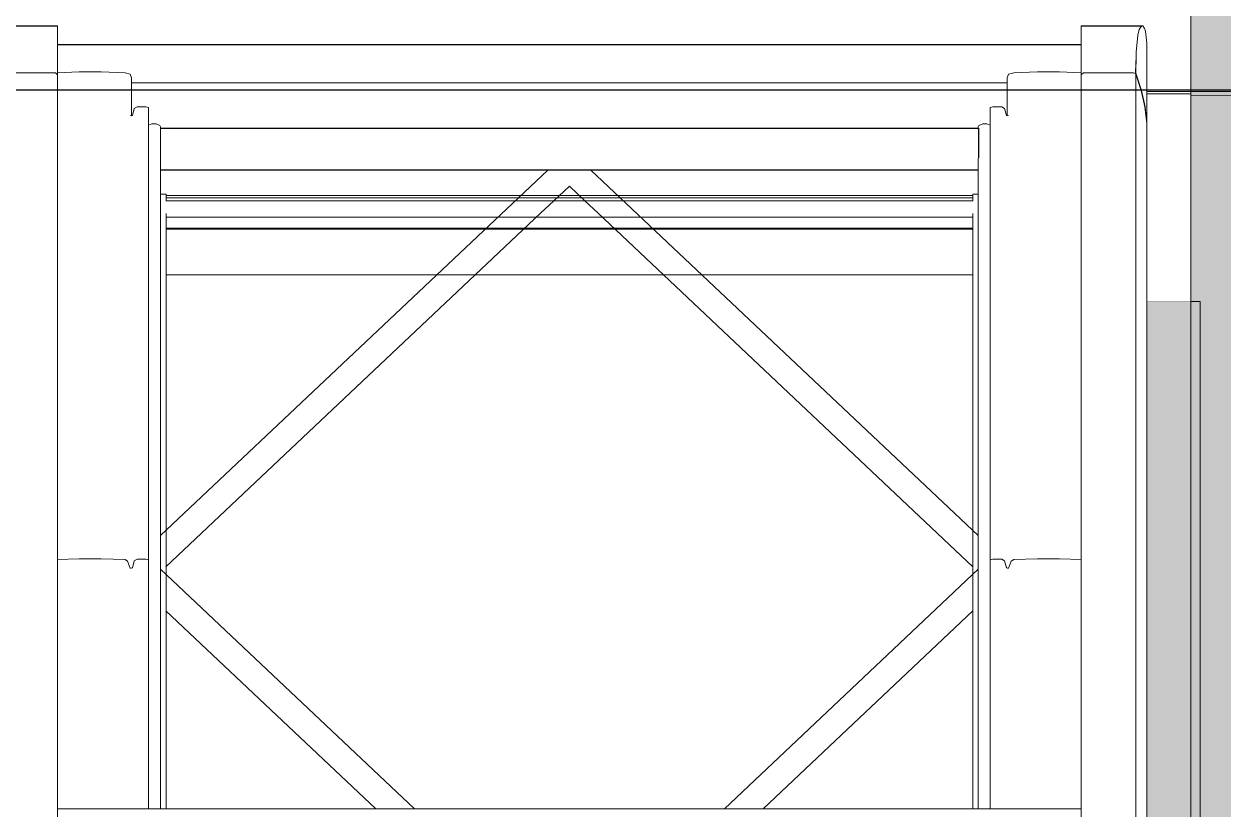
# Model space of a CAD drawing. Header units: metres. Extents: x -208 to 1512, y -277 to 123.
# Drawn here: x 17.095 to 17.979, y -0.53 to 0.049 of the extents above; entities that cross this region are included whole.
import ezdxf

# ---------------------------------------------------------------- set-up
doc = ezdxf.new("R2010")
doc.units = ezdxf.units.M
doc.header["$MEASUREMENT"] = 0
doc.linetypes.add('Wipeout_Contour', pattern=[1, 0, -1])
for name, color, linetype in [('165 Fassadengestaltung Bänder', 7, 'Continuous'), ('325 Dachfenster', 7, 'Continuous'), ('330 Dachaufbau', 7, 'Continuous'), ('740_WienGV_T_Gebäude', 7, 'Continuous'), ('840 Baulinien', 7, 'Continuous'), ('Neubau_840 Baulinien', 7, 'Continuous')]:
    doc.layers.add(name, color=color, linetype=linetype)
doc.linetypes.add('Grenze Grundstück', pattern='A,0,[1,415_260415_PP_VA_1_10 Lageplan1.Shx,S=0.063492,R=0,X=0,Y=0],-8,0', length=8)

# ---------------------------------------------------------------- blocks, each defined once
blk = doc.blocks.new('Dachfläche_1_4', base_point=(15.21524, 0.85))
at = {"layer": '165 Fassadengestaltung Bänder', "color": 7, "linetype": 'Continuous', "lineweight": 18, "flags": 128}
blk.add_lwpolyline([(18.985, 0), (15.98, 0)], dxfattribs=at)
blk = doc.blocks.new('VELUX SlopeRoofBundle[4]_4')
at = {"color": 254, "linetype": 'Wipeout_Contour', "lineweight": 0, "ltscale": 68.400956}
blk.add_wipeout([(17.11965, 0.04449), (17.07686, 0.04449), (17.07782, 0.04027), (17.11965, 0.04027)], dxfattribs=at).dxf.layer = '325 Dachfenster'
at = {"color": 254, "linetype": 'Wipeout_Contour', "lineweight": 0, "ltscale": 108.623854}
blk.add_wipeout([(17.92255, -0.02486), (17.92235, -0.025), (17.92235, -0.15614), (17.955, -0.15614), (17.955, -0.00295), (17.92255, -0.00295)], dxfattribs=at).dxf.layer = '325 Dachfenster'
at = {"color": 254, "linetype": 'Wipeout_Contour', "lineweight": 0, "ltscale": 70.016219}
blk.add_wipeout([(17.19535, -0.02848), (17.19535, -0.03909), (17.79835, -0.03909), (17.79835, -0.02848)], dxfattribs=at).dxf.layer = '325 Dachfenster'
at = {"color": 254, "linetype": 'Wipeout_Contour', "lineweight": 0, "ltscale": 70.016437}
blk.add_wipeout([(17.19545, -0.05224), (17.19545, -0.05288), (17.79825, -0.05288), (17.79825, -0.05224)], dxfattribs=at).dxf.layer = '325 Dachfenster'
at = {"color": 254, "linetype": 'Wipeout_Contour', "lineweight": 0, "ltscale": 70.016532}
blk.add_wipeout([(17.19545, -0.0591), (17.79825, -0.0591), (17.79825, -0.05903), (17.19545, -0.05903)], dxfattribs=at).dxf.layer = '325 Dachfenster'
at = {"color": 254, "linetype": 'Wipeout_Contour', "lineweight": 0, "ltscale": 68.563307}
blk.add_wipeout([(17.11965, -0.34634), (17.11965, -0.53024), (17.13555, -0.53024), (17.13555, -0.34583)], dxfattribs=at).dxf.layer = '325 Dachfenster'
at = {"color": 254, "linetype": 'Wipeout_Contour', "lineweight": 0, "ltscale": 68.741445}
blk.add_wipeout([(17.17115, -0.34746), (17.17115, -0.53024), (17.17315, -0.53024), (17.17315, -0.35262)], dxfattribs=at).dxf.layer = '325 Dachfenster'
at = {"color": 254, "linetype": 'Wipeout_Contour', "lineweight": 0, "ltscale": 68.795518}
blk.add_wipeout([(17.18475, -0.34611), (17.18475, -0.53024), (17.18665, -0.53024), (17.18665, -0.34661)], dxfattribs=at).dxf.layer = '325 Dachfenster'
at = {"color": 254, "linetype": 'Wipeout_Contour', "lineweight": 0, "ltscale": 71.282865}
blk.add_wipeout([(17.80705, -0.34661), (17.80705, -0.53024), (17.80895, -0.53024), (17.80895, -0.34611)], dxfattribs=at).dxf.layer = '325 Dachfenster'
at = {"color": 254, "linetype": 'Wipeout_Contour', "lineweight": 0, "ltscale": 71.328478}
blk.add_wipeout([(17.81895, -0.35255), (17.81895, -0.53024), (17.81975, -0.53024), (17.81975, -0.35283)], dxfattribs=at).dxf.layer = '325 Dachfenster'
at = {"color": 254, "linetype": 'Wipeout_Contour', "lineweight": 0, "ltscale": 71.51511}
blk.add_wipeout([(17.87405, -0.34634), (17.85815, -0.34583), (17.85815, -0.53024), (17.87405, -0.53024)], dxfattribs=at).dxf.layer = '325 Dachfenster'
at = {"layer": '325 Dachfenster', "linetype": 'Continuous', "lineweight": 0, "flags": 128}
blk.add_lwpolyline([(17.955, -0.00295), (17.955, -0.15614)], dxfattribs=at)
at = {"color": 254, "linetype": 'Wipeout_Contour', "lineweight": 0, "ltscale": 85.945571}
blk.add_wipeout([(17.11965, 0.04719), (17.07416, 0.04719), (17.07515, 0.04689), (17.07545, 0.04683), (17.11965, 0.04683)], dxfattribs=at).dxf.layer = '325 Dachfenster'
at = {"color": 254, "linetype": 'Wipeout_Contour', "lineweight": 0, "ltscale": 70.016425}
blk.add_wipeout([(17.19545, -0.05224), (17.79825, -0.05224), (17.79825, -0.05118), (17.19545, -0.05118)], dxfattribs=at).dxf.layer = '325 Dachfenster'
at = {"color": 254, "linetype": 'Wipeout_Contour', "lineweight": 0, "ltscale": 68.747214}
blk.add_wipeout([(17.17395, -0.35283), (17.17315, -0.35262), (17.17315, -0.53024), (17.17395, -0.53024)], dxfattribs=at).dxf.layer = '325 Dachfenster'
at = {"color": 254, "linetype": 'Wipeout_Contour', "lineweight": 0, "ltscale": 71.331678}
blk.add_wipeout([(17.81975, -0.35283), (17.81975, -0.53024), (17.82055, -0.53024), (17.82055, -0.35262)], dxfattribs=at).dxf.layer = '325 Dachfenster'
at = {"color": 254, "linetype": 'Wipeout_Contour', "lineweight": 0, "ltscale": 70.01635}
blk.add_wipeout([(17.19535, -0.04842), (17.79835, -0.04842), (17.79835, -0.0434), (17.19535, -0.0434)], dxfattribs=at).dxf.layer = '325 Dachfenster'
at = {"color": 254, "linetype": 'Wipeout_Contour', "lineweight": 0, "ltscale": 70.016493}
blk.add_wipeout([(17.19545, -0.05358), (17.19545, -0.05903), (17.79825, -0.05903), (17.79825, -0.05358)], dxfattribs=at).dxf.layer = '325 Dachfenster'
at = {"color": 254, "linetype": 'Wipeout_Contour', "lineweight": 0, "ltscale": 68.750405}
blk.add_wipeout([(17.17395, -0.35283), (17.17395, -0.53024), (17.17475, -0.53024), (17.17475, -0.35255)], dxfattribs=at).dxf.layer = '325 Dachfenster'
at = {"color": 254, "linetype": 'Wipeout_Contour', "lineweight": 0, "ltscale": 71.337104}
blk.add_wipeout([(17.82055, -0.35262), (17.82055, -0.53024), (17.82255, -0.53024), (17.82255, -0.34746)], dxfattribs=at).dxf.layer = '325 Dachfenster'
at = {"color": 254, "linetype": 'Wipeout_Contour', "lineweight": 0, "ltscale": 70.016294}
blk.add_wipeout([(17.19535, -0.03909), (17.19535, -0.0434), (17.79835, -0.0434), (17.79835, -0.03909)], dxfattribs=at).dxf.layer = '325 Dachfenster'
at = {"color": 254, "linetype": 'Wipeout_Contour', "lineweight": 0, "ltscale": 70.016446}
blk.add_wipeout([(17.19545, -0.05288), (17.19545, -0.05358), (17.79825, -0.05358), (17.79825, -0.05288)], dxfattribs=at).dxf.layer = '325 Dachfenster'
at = {"color": 254, "linetype": 'Wipeout_Contour', "lineweight": 0, "ltscale": 68.733778}
blk.add_wipeout([(17.16935, -0.3464), (17.16935, -0.53024), (17.17115, -0.53024), (17.17115, -0.34746)], dxfattribs=at).dxf.layer = '325 Dachfenster'
at = {"color": 254, "linetype": 'Wipeout_Contour', "lineweight": 0, "ltscale": 71.317245}
blk.add_wipeout([(17.81555, -0.34611), (17.81555, -0.53024), (17.81765, -0.53024), (17.81765, -0.34739)], dxfattribs=at).dxf.layer = '325 Dachfenster'
at = {"color": 254, "linetype": 'Wipeout_Contour', "lineweight": 0, "ltscale": 140.004985}
blk.add_wipeout([(17.79835, -0.04927), (17.19535, -0.04927), (17.19535, -0.05012), (17.19545, -0.05039), (17.19545, -0.05118), (17.79825, -0.05118), (17.79825, -0.05039), (17.79835, -0.05012)], dxfattribs=at).dxf.layer = '325 Dachfenster'
at = {"color": 254, "linetype": 'Wipeout_Contour', "lineweight": 0, "ltscale": 68.695009}
blk.add_wipeout([(17.15175, -0.34583), (17.15175, -0.53024), (17.16935, -0.53024), (17.16935, -0.3464)], dxfattribs=at).dxf.layer = '325 Dachfenster'
at = {"color": 254, "linetype": 'Wipeout_Contour', "lineweight": 0, "ltscale": 68.754425}
blk.add_wipeout([(17.17475, -0.35255), (17.17475, -0.53024), (17.17605, -0.53024), (17.17605, -0.34739)], dxfattribs=at).dxf.layer = '325 Dachfenster'
at = {"color": 254, "linetype": 'Wipeout_Contour', "lineweight": 0, "ltscale": 71.324114}
blk.add_wipeout([(17.81765, -0.34739), (17.81765, -0.53024), (17.81895, -0.53024), (17.81895, -0.35255)], dxfattribs=at).dxf.layer = '325 Dachfenster'
at = {"color": 254, "linetype": 'Wipeout_Contour', "lineweight": 0, "ltscale": 70.016386}
blk.add_wipeout([(17.19535, -0.04842), (17.19535, -0.04927), (17.79835, -0.04927), (17.79835, -0.04842)], dxfattribs=at).dxf.layer = '325 Dachfenster'
at = {"color": 254, "linetype": 'Wipeout_Contour', "lineweight": 0, "ltscale": 68.627458}
blk.add_wipeout([(17.13555, -0.34583), (17.13555, -0.53024), (17.15175, -0.53024), (17.15175, -0.34583)], dxfattribs=at).dxf.layer = '325 Dachfenster'
at = {"color": 254, "linetype": 'Wipeout_Contour', "lineweight": 0, "ltscale": 68.761146}
blk.add_wipeout([(17.17605, -0.34739), (17.17605, -0.53024), (17.17815, -0.53024), (17.17815, -0.34611)], dxfattribs=at).dxf.layer = '325 Dachfenster'
at = {"color": 254, "linetype": 'Wipeout_Contour', "lineweight": 0, "ltscale": 71.299862}
blk.add_wipeout([(17.80895, -0.34611), (17.80895, -0.53024), (17.81555, -0.53024), (17.81555, -0.34611)], dxfattribs=at).dxf.layer = '325 Dachfenster'
at = {"color": 254, "linetype": 'Wipeout_Contour', "lineweight": 0, "ltscale": 71.344634}
blk.add_wipeout([(17.82255, -0.34746), (17.82255, -0.53024), (17.82435, -0.53024), (17.82435, -0.3464)], dxfattribs=at).dxf.layer = '325 Dachfenster'
at = {"color": 254, "linetype": 'Wipeout_Contour', "lineweight": 0, "ltscale": 68.546747}
blk.add_wipeout([(17.11965, -0.01262), (17.11965, -0.34634), (17.13555, -0.34583), (17.13555, -0.01211)], dxfattribs=at).dxf.layer = '325 Dachfenster'
at = {"color": 254, "linetype": 'Wipeout_Contour', "lineweight": 0, "ltscale": 71.266959}
blk.add_wipeout([(17.80705, -0.01292), (17.80705, -0.34661), (17.80895, -0.34611), (17.80895, -0.01243)], dxfattribs=at).dxf.layer = '325 Dachfenster'
at = {"color": 254, "linetype": 'Wipeout_Contour', "lineweight": 0, "ltscale": 68.778538}
blk.add_wipeout([(17.17815, -0.34611), (17.17815, -0.53024), (17.18475, -0.53024), (17.18475, -0.34611)], dxfattribs=at).dxf.layer = '325 Dachfenster'
at = {"color": 254, "linetype": 'Wipeout_Contour', "lineweight": 0, "ltscale": 71.383406}
blk.add_wipeout([(17.82435, -0.3464), (17.82435, -0.53024), (17.84195, -0.53024), (17.84195, -0.34583)], dxfattribs=at).dxf.layer = '325 Dachfenster'
at = {"color": 254, "linetype": 'Wipeout_Contour', "lineweight": 0, "ltscale": 68.778769}
blk.add_wipeout([(17.18475, -0.01243), (17.18475, -0.34611), (17.18665, -0.34661), (17.18665, -0.01292)], dxfattribs=at).dxf.layer = '325 Dachfenster'
at = {"color": 254, "linetype": 'Wipeout_Contour', "lineweight": 0, "ltscale": 103.840559}
blk.add_wipeout([(17.17315, -0.35262), (17.17395, -0.35283), (17.17395, -0.01915), (17.17325, -0.01896), (17.17325, -0.01893), (17.17315, -0.0189)], dxfattribs=at).dxf.layer = '325 Dachfenster'
at = {"color": 254, "linetype": 'Wipeout_Contour', "lineweight": 0, "ltscale": 106.220019}
blk.add_wipeout([(17.81975, -0.01915), (17.81975, -0.35283), (17.82055, -0.35262), (17.82055, -0.0189), (17.82045, -0.01893), (17.82045, -0.01896)], dxfattribs=at).dxf.layer = '325 Dachfenster'
at = {"color": 254, "linetype": 'Wipeout_Contour', "lineweight": 0, "ltscale": 71.450955}
blk.add_wipeout([(17.84195, -0.53024), (17.85815, -0.53024), (17.85815, -0.34583), (17.84195, -0.34583)], dxfattribs=at).dxf.layer = '325 Dachfenster'
at = {"color": 254, "linetype": 'Wipeout_Contour', "lineweight": 0, "ltscale": 71.499238}
blk.add_wipeout([(17.85815, -0.01211), (17.85815, -0.34583), (17.87405, -0.34634), (17.87405, -0.01262)], dxfattribs=at).dxf.layer = '325 Dachfenster'
at = {"color": 254, "linetype": 'Wipeout_Contour', "lineweight": 0, "ltscale": 68.733966}
blk.add_wipeout([(17.17395, -0.01915), (17.17395, -0.35283), (17.17475, -0.35255), (17.17475, -0.01886)], dxfattribs=at).dxf.layer = '325 Dachfenster'
at = {"color": 254, "linetype": 'Wipeout_Contour', "lineweight": 0, "ltscale": 71.312636}
blk.add_wipeout([(17.81895, -0.01886), (17.81895, -0.35255), (17.81975, -0.35283), (17.81975, -0.01915)], dxfattribs=at).dxf.layer = '325 Dachfenster'
at = {"color": 254, "linetype": 'Wipeout_Contour', "lineweight": 0, "ltscale": 68.724241}
blk.add_wipeout([(17.17115, -0.34746), (17.17315, -0.35262), (17.17315, -0.0189), (17.17115, -0.01374)], dxfattribs=at).dxf.layer = '325 Dachfenster'
at = {"color": 254, "linetype": 'Wipeout_Contour', "lineweight": 0, "ltscale": 71.320517}
blk.add_wipeout([(17.82055, -0.0189), (17.82055, -0.35262), (17.82255, -0.34746), (17.82255, -0.01374)], dxfattribs=at).dxf.layer = '325 Dachfenster'
at = {"color": 254, "linetype": 'Wipeout_Contour', "lineweight": 0, "ltscale": 68.678472}
blk.add_wipeout([(17.16935, -0.01268), (17.15175, -0.01211), (17.15175, -0.34583), (17.16935, -0.3464)], dxfattribs=at).dxf.layer = '325 Dachfenster'
at = {"color": 254, "linetype": 'Wipeout_Contour', "lineweight": 0, "ltscale": 68.737255}
blk.add_wipeout([(17.17605, -0.0137), (17.17475, -0.01886), (17.17475, -0.35255), (17.17605, -0.34739)], dxfattribs=at).dxf.layer = '325 Dachfenster'
at = {"color": 254, "linetype": 'Wipeout_Contour', "lineweight": 0, "ltscale": 71.307537}
blk.add_wipeout([(17.81765, -0.0137), (17.81765, -0.34739), (17.81895, -0.35255), (17.81895, -0.01886)], dxfattribs=at).dxf.layer = '325 Dachfenster'
at = {"color": 254, "linetype": 'Wipeout_Contour', "lineweight": 0, "ltscale": 71.367494}
blk.add_wipeout([(17.82435, -0.01268), (17.82435, -0.3464), (17.84195, -0.34583), (17.84195, -0.01211)], dxfattribs=at).dxf.layer = '325 Dachfenster'
at = {"layer": '325 Dachfenster', "linetype": 'Continuous', "lineweight": 0, "flags": 128}
for points in [[(17.17395, -0.35283), (17.17315, -0.35262)], [(17.17475, -0.35255), (17.17395, -0.35283)], [(17.81895, -0.35255), (17.81975, -0.35283)], [(17.81975, -0.35283), (17.82055, -0.35262)]]:
    blk.add_lwpolyline(points, dxfattribs=at)
at = {"color": 254, "linetype": 'Wipeout_Contour', "lineweight": 0, "ltscale": 68.610993}
blk.add_wipeout([(17.13555, -0.34583), (17.15175, -0.34583), (17.15175, -0.01211), (17.13555, -0.01211)], dxfattribs=at).dxf.layer = '325 Dachfenster'
at = {"color": 254, "linetype": 'Wipeout_Contour', "lineweight": 0, "ltscale": 68.717194}
blk.add_wipeout([(17.17115, -0.01374), (17.16935, -0.01268), (17.16935, -0.3464), (17.17115, -0.34746)], dxfattribs=at).dxf.layer = '325 Dachfenster'
at = {"color": 254, "linetype": 'Wipeout_Contour', "lineweight": 0, "ltscale": 68.744569}
blk.add_wipeout([(17.17605, -0.0137), (17.17605, -0.34739), (17.17815, -0.34611), (17.17815, -0.01243)], dxfattribs=at).dxf.layer = '325 Dachfenster'
at = {"color": 254, "linetype": 'Wipeout_Contour', "lineweight": 0, "ltscale": 71.301231}
blk.add_wipeout([(17.81555, -0.01243), (17.81555, -0.34611), (17.81765, -0.34739), (17.81765, -0.0137)], dxfattribs=at).dxf.layer = '325 Dachfenster'
at = {"color": 254, "linetype": 'Wipeout_Contour', "lineweight": 0, "ltscale": 71.328657}
blk.add_wipeout([(17.82255, -0.01374), (17.82255, -0.34746), (17.82435, -0.3464), (17.82435, -0.01268)], dxfattribs=at).dxf.layer = '325 Dachfenster'
at = {"color": 254, "linetype": 'Wipeout_Contour', "lineweight": 0, "ltscale": 71.435145}
blk.add_wipeout([(17.84195, -0.01211), (17.84195, -0.34583), (17.85815, -0.34583), (17.85815, -0.01211)], dxfattribs=at).dxf.layer = '325 Dachfenster'
at = {"layer": '325 Dachfenster', "linetype": 'Continuous', "lineweight": 0, "flags": 128}
for points in [[(17.17115, -0.34746), (17.16935, -0.3464)], [(17.17315, -0.35262), (17.17115, -0.34746)], [(17.82055, -0.35262), (17.82255, -0.34746)], [(17.82255, -0.34746), (17.82435, -0.3464)]]:
    blk.add_lwpolyline(points, dxfattribs=at)
at = {"color": 254, "linetype": 'Wipeout_Contour', "lineweight": 0, "ltscale": 68.538506}
blk.add_wipeout([(17.11965, 0.01269), (17.11965, -0.01262), (17.13555, -0.01211), (17.13555, 0.0132)], dxfattribs=at).dxf.layer = '325 Dachfenster'
at = {"color": 254, "linetype": 'Wipeout_Contour', "lineweight": 0, "ltscale": 68.762186}
blk.add_wipeout([(17.17815, -0.01243), (17.17815, -0.34611), (17.18475, -0.34611), (17.18475, -0.01243)], dxfattribs=at).dxf.layer = '325 Dachfenster'
at = {"color": 254, "linetype": 'Wipeout_Contour', "lineweight": 0, "ltscale": 71.284026}
blk.add_wipeout([(17.80895, -0.01243), (17.80895, -0.34611), (17.81555, -0.34611), (17.81555, -0.01243)], dxfattribs=at).dxf.layer = '325 Dachfenster'
at = {"layer": '325 Dachfenster', "linetype": 'Continuous', "lineweight": 0, "flags": 128}
for points in [[(17.17605, -0.34739), (17.17475, -0.35255)], [(17.17815, -0.34611), (17.17605, -0.34739)], [(17.81555, -0.34611), (17.81765, -0.34739)], [(17.81765, -0.34739), (17.81895, -0.35255)]]:
    blk.add_lwpolyline(points, dxfattribs=at)
at = {"color": 254, "linetype": 'Wipeout_Contour', "lineweight": 0, "ltscale": 68.603818}
blk.add_wipeout([(17.15175, 0.0132), (17.13555, 0.0132), (17.13555, -0.01211), (17.15175, -0.01211)], dxfattribs=at).dxf.layer = '325 Dachfenster'
at = {"color": 254, "linetype": 'Wipeout_Contour', "lineweight": 0, "ltscale": 120.738515}
blk.add_wipeout([(17.17315, -0.01883), (17.17318, -0.01891), (17.17325, -0.01893), (17.17325, -0.01896), (17.17395, -0.01915), (17.17415, -0.01908), (17.17415, 0.00882)], dxfattribs=at).dxf.layer = '325 Dachfenster'
at = {"color": 254, "linetype": 'Wipeout_Contour', "lineweight": 0, "ltscale": 124.319453}
blk.add_wipeout([(17.81955, 0.00882), (17.81955, -0.01908), (17.81975, -0.01915), (17.82045, -0.01896), (17.82045, -0.01893), (17.82053, -0.01891), (17.82055, -0.01883)], dxfattribs=at).dxf.layer = '325 Dachfenster'
at = {"color": 254, "linetype": 'Wipeout_Contour', "lineweight": 0, "ltscale": 244.998279}
blk.add_wipeout([(17.18665, -0.02134), (17.18665, -0.02591), (17.18905, -0.02509), (17.19215, -0.02516), (17.19495, -0.02629), (17.19545, -0.02714), (17.19545, -0.02827), (17.79825, -0.02827), (17.79825, -0.02714), (17.79875, -0.02629), (17.80155, -0.02516), (17.80465, -0.02509), (17.80705, -0.02591), (17.80705, -0.02134)], dxfattribs=at).dxf.layer = '325 Dachfenster'
at = {"color": 254, "linetype": 'Wipeout_Contour', "lineweight": 0, "ltscale": 68.381136}
blk.add_wipeout([(17.17315, 0.01158), (17.17115, -0.01374), (17.17315, -0.01883), (17.17415, 0.00882)], dxfattribs=at).dxf.layer = '325 Dachfenster'
at = {"color": 254, "linetype": 'Wipeout_Contour', "lineweight": 0, "ltscale": 71.635957}
blk.add_wipeout([(17.81955, 0.00882), (17.82055, -0.01883), (17.82255, -0.01374), (17.82056, 0.01149)], dxfattribs=at).dxf.layer = '325 Dachfenster'
at = {"color": 254, "linetype": 'Wipeout_Contour', "lineweight": 0, "ltscale": 70.016165}
blk.add_wipeout([(17.19535, -0.02848), (17.79835, -0.02848), (17.79835, -0.02827), (17.19535, -0.02827)], dxfattribs=at).dxf.layer = '325 Dachfenster'
at = {"color": 254, "linetype": 'Wipeout_Contour', "lineweight": 0, "ltscale": 52.031934}
blk.add_wipeout([(17.16935, 0.01264), (17.16935, -0.01268), (17.17315, 0.01158)], dxfattribs=at).dxf.layer = '325 Dachfenster'
at = {"color": 254, "linetype": 'Wipeout_Contour', "lineweight": 0, "ltscale": 52.988205}
blk.add_wipeout([(17.81955, 0.00882), (17.82056, 0.01149), (17.82055, 0.01158)], dxfattribs=at).dxf.layer = '325 Dachfenster'
at = {"color": 254, "linetype": 'Wipeout_Contour', "lineweight": 0, "ltscale": 144.053628}
blk.add_wipeout([(17.79825, -0.05039), (17.79825, -0.53024), (17.79875, -0.53024), (17.79875, -0.02629), (17.79825, -0.02714), (17.79825, -0.02827), (17.79835, -0.02827), (17.79835, -0.05012)], dxfattribs=at).dxf.layer = '325 Dachfenster'
at = {"color": 254, "linetype": 'Wipeout_Contour', "lineweight": 0, "ltscale": 51.560348}
blk.add_wipeout([(17.17315, 0.01158), (17.16935, -0.01268), (17.17115, -0.01374)], dxfattribs=at).dxf.layer = '325 Dachfenster'
at = {"color": 254, "linetype": 'Wipeout_Contour', "lineweight": 0, "ltscale": 52.989044}
blk.add_wipeout([(17.82055, 0.01158), (17.82435, -0.01268), (17.82435, 0.01264)], dxfattribs=at).dxf.layer = '325 Dachfenster'
at = {"color": 254, "linetype": 'Wipeout_Contour', "lineweight": 0, "ltscale": 68.670142}
blk.add_wipeout([(17.16935, 0.01264), (17.15175, 0.0132), (17.15175, -0.01211), (17.16935, -0.01268)], dxfattribs=at).dxf.layer = '325 Dachfenster'
at = {"color": 254, "linetype": 'Wipeout_Contour', "lineweight": 0, "ltscale": 53.460751}
blk.add_wipeout([(17.82055, 0.01158), (17.82255, -0.01374), (17.82435, -0.01268)], dxfattribs=at).dxf.layer = '325 Dachfenster'
at = {"color": 254, "linetype": 'Wipeout_Contour', "lineweight": 0, "ltscale": 71.359487}
blk.add_wipeout([(17.82435, 0.01264), (17.82435, -0.01268), (17.84195, -0.01211), (17.84195, 0.0132)], dxfattribs=at).dxf.layer = '325 Dachfenster'
at = {"color": 254, "linetype": 'Wipeout_Contour', "lineweight": 0, "ltscale": 70.01601}
blk.add_wipeout([(17.81955, 0.00525), (17.17415, 0.00525), (17.17415, 0.00518), (17.81955, 0.00518)], dxfattribs=at).dxf.layer = '325 Dachfenster'
at = {"color": 254, "linetype": 'Wipeout_Contour', "lineweight": 0, "ltscale": 67.748695}
blk.add_wipeout([(17.17315, -0.01883), (17.17115, -0.01374), (17.17315, -0.0189), (17.17318, -0.01891)], dxfattribs=at).dxf.layer = '325 Dachfenster'
at = {"color": 254, "linetype": 'Wipeout_Contour', "lineweight": 0, "ltscale": 71.428261}
blk.add_wipeout([(17.84195, 0.0132), (17.84195, -0.01211), (17.85815, -0.01211), (17.85815, 0.0132)], dxfattribs=at).dxf.layer = '325 Dachfenster'
at = {"color": 254, "linetype": 'Wipeout_Contour', "lineweight": 0, "ltscale": 70.016025}
blk.add_wipeout([(17.81955, 0.00518), (17.17415, 0.00518), (17.17415, -0.00677), (17.81955, -0.00677)], dxfattribs=at).dxf.layer = '325 Dachfenster'
at = {"color": 254, "linetype": 'Wipeout_Contour', "lineweight": 0, "ltscale": 71.491343}
blk.add_wipeout([(17.85815, -0.01211), (17.87405, -0.01262), (17.87405, 0.01269), (17.85815, 0.0132)], dxfattribs=at).dxf.layer = '325 Dachfenster'
at = {"color": 254, "linetype": 'Wipeout_Contour', "lineweight": 0, "ltscale": 279.994052}
blk.add_wipeout([(17.17415, -0.01908), (17.17475, -0.01886), (17.17605, -0.0137), (17.17815, -0.01243), (17.18475, -0.01243), (17.18665, -0.01292), (17.18665, -0.02134), (17.80705, -0.02134), (17.80705, -0.01292), (17.80895, -0.01243), (17.81555, -0.01243), (17.81765, -0.0137), (17.81895, -0.01886), (17.81955, -0.01908), (17.81955, -0.00677), (17.17415, -0.00677)], dxfattribs=at).dxf.layer = '325 Dachfenster'
at = {"layer": '325 Dachfenster', "linetype": 'Continuous', "lineweight": 0, "flags": 128}
for points in [[(17.17475, -0.01886), (17.17605, -0.0137)], [(17.17605, -0.0137), (17.17815, -0.01243)], [(17.17815, -0.01243), (17.18475, -0.01243), (17.18665, -0.01292)], [(17.80705, -0.01292), (17.80895, -0.01243), (17.81555, -0.01243)], [(17.17318, -0.01891), (17.17315, -0.01883)], [(17.17325, -0.01893), (17.17325, -0.01896)], [(17.17325, -0.01896), (17.17395, -0.01915)], [(17.17395, -0.01915), (17.17475, -0.01886)]]:
    blk.add_lwpolyline(points, dxfattribs=at)
at = {"color": 254, "linetype": 'Wipeout_Contour', "lineweight": 0, "ltscale": 279.986097}
blk.add_wipeout([(17.11965, 0.02356), (17.11965, 0.01269), (17.13555, 0.0132), (17.15175, 0.0132), (17.16935, 0.01264), (17.17315, 0.01158), (17.17415, 0.00882), (17.17415, 0.00525), (17.81955, 0.00525), (17.81955, 0.00882), (17.82055, 0.01158), (17.82435, 0.01264), (17.84195, 0.0132), (17.85815, 0.0132), (17.87405, 0.01269), (17.87405, 0.02356)], dxfattribs=at).dxf.layer = '325 Dachfenster'
at = {"color": 254, "linetype": 'Wipeout_Contour', "lineweight": 0, "ltscale": 72.284345}
blk.add_wipeout([(17.82055, -0.01883), (17.82053, -0.01891), (17.82055, -0.0189), (17.82255, -0.01374)], dxfattribs=at).dxf.layer = '325 Dachfenster'
at = {"color": 254, "linetype": 'Wipeout_Contour', "lineweight": 0, "ltscale": 68.820144}
blk.add_wipeout([(17.19215, -0.53024), (17.19495, -0.53024), (17.19495, -0.02629), (17.19215, -0.02516)], dxfattribs=at).dxf.layer = '325 Dachfenster'
at = {"color": 254, "linetype": 'Wipeout_Contour', "lineweight": 0, "ltscale": 71.24496}
blk.add_wipeout([(17.79875, -0.02629), (17.79875, -0.53024), (17.80155, -0.53024), (17.80155, -0.02516)], dxfattribs=at).dxf.layer = '325 Dachfenster'
at = {"layer": '325 Dachfenster', "linetype": 'Continuous', "lineweight": 0, "flags": 128}
for points in [[(17.17415, 0.00882), (17.17315, 0.01158)], [(17.81955, 0.00882), (17.82055, 0.01158)], [(17.17415, -0.01908), (17.17415, 0.00882)], [(17.17415, 0.00525), (17.81955, 0.00525)], [(17.81955, -0.01908), (17.81955, 0.00882)], [(17.81555, -0.01243), (17.81765, -0.0137)], [(17.81765, -0.0137), (17.81895, -0.01886)], [(17.81895, -0.01886), (17.81975, -0.01915)], [(17.81975, -0.01915), (17.82045, -0.01896)], [(17.82045, -0.01896), (17.82045, -0.01893)], [(17.82053, -0.01891), (17.82055, -0.01883)]]:
    blk.add_lwpolyline(points, dxfattribs=at)
at = {"color": 254, "linetype": 'Wipeout_Contour', "lineweight": 0, "ltscale": 70.016029}
blk.add_wipeout([(17.11965, 0.02462), (17.11965, 0.02356), (17.87405, 0.02356), (17.87405, 0.02462)], dxfattribs=at).dxf.layer = '325 Dachfenster'
at = {"color": 254, "linetype": 'Wipeout_Contour', "lineweight": 0, "ltscale": 85.089484}
blk.add_wipeout([(17.07958, 0.01262), (17.07952, 0.01247), (17.11795, 0.01247), (17.11965, 0.01121), (17.11965, 0.01262)], dxfattribs=at).dxf.layer = '325 Dachfenster'
at = {"color": 254, "linetype": 'Wipeout_Contour', "lineweight": 0, "ltscale": 247.714174}
blk.add_wipeout([(17.91413, 0.01262), (17.87405, 0.01262), (17.87405, 0.01121), (17.87575, 0.01247), (17.91255, 0.01247), (17.91435, 0.01151), (17.91835, -0.00044), (17.92105, -0.01261), (17.92235, -0.02486), (17.92235, -0.025), (17.92255, -0.02486), (17.92125, -0.01261), (17.91855, -0.00044), (17.91455, 0.01151)], dxfattribs=at).dxf.layer = '325 Dachfenster'
at = {"color": 254, "linetype": 'Wipeout_Contour', "lineweight": 0, "ltscale": 136.032463}
blk.add_wipeout([(17.19495, -0.53024), (17.19545, -0.53024), (17.19545, -0.05039), (17.19535, -0.05012), (17.19535, -0.02827), (17.19545, -0.02827), (17.19545, -0.02714), (17.19495, -0.02629)], dxfattribs=at).dxf.layer = '325 Dachfenster'
at = {"color": 254, "linetype": 'Wipeout_Contour', "lineweight": 0, "ltscale": 71.256776}
blk.add_wipeout([(17.80155, -0.02516), (17.80155, -0.53024), (17.80465, -0.53024), (17.80465, -0.02509)], dxfattribs=at).dxf.layer = '325 Dachfenster'
at = {"layer": '325 Dachfenster', "linetype": 'Continuous', "lineweight": 0, "flags": 128}
for points in [[(17.79825, -0.02714), (17.79875, -0.02629)], [(17.79825, -0.02714), (17.79825, -0.02827)], [(17.79835, -0.02848), (17.79835, -0.02827)], [(17.79835, -0.05012), (17.79835, -0.04927), (17.79835, -0.04842), (17.79835, -0.0434), (17.79835, -0.03909), (17.79835, -0.02848)]]:
    blk.add_lwpolyline(points, dxfattribs=at)
at = {"color": 254, "linetype": 'Wipeout_Contour', "lineweight": 0, "ltscale": 89.727203}
blk.add_wipeout([(17.92125, -0.01261), (17.92255, -0.02486), (17.92255, 0.03456), (17.92179, 0.04105), (17.92125, 0.04422)], dxfattribs=at).dxf.layer = '325 Dachfenster'
at = {"color": 254, "linetype": 'Wipeout_Contour', "lineweight": 0, "ltscale": 70.016055}
blk.add_wipeout([(17.87405, 0.03311), (17.11965, 0.03311), (17.11965, 0.02858), (17.87405, 0.02858)], dxfattribs=at).dxf.layer = '325 Dachfenster'
at = {"color": 254, "linetype": 'Wipeout_Contour', "lineweight": 0, "ltscale": 71.512862}
blk.add_wipeout([(17.91413, 0.01262), (17.91455, 0.01151), (17.91455, 0.02455), (17.91405, 0.01304)], dxfattribs=at).dxf.layer = '325 Dachfenster'
at = {"color": 254, "linetype": 'Wipeout_Contour', "lineweight": 0, "ltscale": 68.434385}
blk.add_wipeout([(17.11965, 0.01304), (17.08405, 0.01304), (17.08413, 0.01262), (17.11965, 0.01262)], dxfattribs=at).dxf.layer = '325 Dachfenster'
at = {"color": 254, "linetype": 'Wipeout_Contour', "lineweight": 0, "ltscale": 68.808374}
blk.add_wipeout([(17.18905, -0.53024), (17.19215, -0.53024), (17.19215, -0.02516), (17.18905, -0.02509)], dxfattribs=at).dxf.layer = '325 Dachfenster'
at = {"color": 254, "linetype": 'Wipeout_Contour', "lineweight": 0, "ltscale": 71.267752}
blk.add_wipeout([(17.80465, -0.02509), (17.80465, -0.53024), (17.80705, -0.53024), (17.80705, -0.02591)], dxfattribs=at).dxf.layer = '325 Dachfenster'
at = {"color": 254, "linetype": 'Wipeout_Contour', "lineweight": 0, "ltscale": 52.624577}
blk.add_wipeout([(17.79825, -0.0591), (17.51273, -0.0591), (17.79825, -0.32876)], dxfattribs=at).dxf.layer = '325 Dachfenster'
at = {"color": 254, "linetype": 'Wipeout_Contour', "lineweight": 0, "ltscale": 52.758528}
blk.add_wipeout([(17.61111, -0.53024), (17.79825, -0.53024), (17.79825, -0.3535)], dxfattribs=at).dxf.layer = '325 Dachfenster'
at = {"layer": '325 Dachfenster', "linetype": 'Continuous', "lineweight": 0, "flags": 128}
for points in [[(17.19545, -0.02714), (17.19495, -0.02629)], [(17.79875, -0.02629), (17.80155, -0.02516)], [(17.80155, -0.02516), (17.80465, -0.02509)], [(17.80465, -0.02509), (17.80705, -0.02591)], [(17.19535, -0.02827), (17.19535, -0.02848)], [(17.19535, -0.02827), (17.79835, -0.02827)], [(17.19535, -0.02848), (17.19535, -0.03909), (17.19535, -0.0434), (17.19535, -0.04842), (17.19535, -0.04927), (17.19535, -0.05012)], [(17.19545, -0.02714), (17.19545, -0.02827)], [(17.80705, -0.34661), (17.80895, -0.34611), (17.81555, -0.34611)]]:
    blk.add_lwpolyline(points, dxfattribs=at)
at = {"color": 254, "linetype": 'Wipeout_Contour', "lineweight": 0, "ltscale": 70.016066}
blk.add_wipeout([(17.11965, 0.03339), (17.11965, 0.03311), (17.87405, 0.03311), (17.87405, 0.03339)], dxfattribs=at).dxf.layer = '325 Dachfenster'
at = {"color": 254, "linetype": 'Wipeout_Contour', "lineweight": 0, "ltscale": 70.016034}
blk.add_wipeout([(17.11965, 0.02689), (17.11965, 0.02462), (17.87405, 0.02462), (17.87405, 0.02689)], dxfattribs=at).dxf.layer = '325 Dachfenster'
at = {"color": 254, "linetype": 'Wipeout_Contour', "lineweight": 0, "ltscale": 71.606366}
blk.add_wipeout([(17.87405, 0.01304), (17.87405, 0.01262), (17.91413, 0.01262), (17.91405, 0.01304)], dxfattribs=at).dxf.layer = '325 Dachfenster'
at = {"color": 254, "linetype": 'Wipeout_Contour', "lineweight": 0, "ltscale": 68.797284}
blk.add_wipeout([(17.18665, -0.02591), (17.18665, -0.53024), (17.18905, -0.53024), (17.18905, -0.02509)], dxfattribs=at).dxf.layer = '325 Dachfenster'
at = {"color": 254, "linetype": 'Wipeout_Contour', "lineweight": 0, "ltscale": 52.387001}
blk.add_wipeout([(17.48098, -0.0591), (17.19545, -0.0591), (17.19545, -0.32876)], dxfattribs=at).dxf.layer = '325 Dachfenster'
at = {"color": 254, "linetype": 'Wipeout_Contour', "lineweight": 0, "ltscale": 52.325854}
blk.add_wipeout([(17.19545, -0.3535), (17.19545, -0.53024), (17.38259, -0.53024)], dxfattribs=at).dxf.layer = '325 Dachfenster'
at = {"layer": '325 Dachfenster', "linetype": 'Continuous', "lineweight": 0, "flags": 128}
for points in [[(17.18905, -0.02509), (17.18665, -0.02591)], [(17.19215, -0.02516), (17.18905, -0.02509)], [(17.19495, -0.02629), (17.19215, -0.02516)], [(17.18665, -0.34661), (17.18475, -0.34611), (17.17815, -0.34611)]]:
    blk.add_lwpolyline(points, dxfattribs=at)
at = {"color": 254, "linetype": 'Wipeout_Contour', "lineweight": 0, "ltscale": 107.333874}
blk.add_wipeout([(17.91855, 0.04689), (17.91855, -0.00044), (17.92125, -0.01261), (17.92125, 0.04422), (17.92086, 0.04534), (17.91955, 0.04719)], dxfattribs=at).dxf.layer = '325 Dachfenster'
at = {"color": 254, "linetype": 'Wipeout_Contour', "lineweight": 0, "ltscale": 70.016041}
blk.add_wipeout([(17.11965, 0.02858), (17.11965, 0.02689), (17.87405, 0.02689), (17.87405, 0.02858)], dxfattribs=at).dxf.layer = '325 Dachfenster'
at = {"color": 254, "linetype": 'Wipeout_Contour', "lineweight": 0, "ltscale": 140.057043}
blk.add_wipeout([(17.19545, -0.3535), (17.38259, -0.53024), (17.61111, -0.53024), (17.79825, -0.3535), (17.79825, -0.32876), (17.51273, -0.0591), (17.48098, -0.0591), (17.19545, -0.32876)], dxfattribs=at).dxf.layer = '325 Dachfenster'
at = {"layer": '325 Dachfenster', "linetype": 'Continuous', "lineweight": 0, "flags": 128}
for points in [[(17.19545, -0.05903), (17.79825, -0.05903)], [(17.48098, -0.0591), (17.19545, -0.32876)], [(17.19545, -0.0591), (17.79825, -0.0591)], [(17.51273, -0.0591), (17.79825, -0.32876)], [(17.19545, -0.07685), (17.19935, -0.07685)], [(17.19935, -0.07685), (17.19955, -0.07706)], [(17.49685, -0.07098), (17.4854, -0.0818), (17.47566, -0.09099), (17.19942, -0.35188)], [(17.19955, -0.07706), (17.19955, -0.0818)], [(17.19955, -0.07791), (17.79415, -0.07791)], [(17.19955, -0.0796), (17.79415, -0.0796)], [(17.49685, -0.07098), (17.50831, -0.0818), (17.51804, -0.09099), (17.79429, -0.35188)], [(17.79435, -0.07685), (17.79415, -0.07706)], [(17.79415, -0.07706), (17.79415, -0.0818)], [(17.79825, -0.07685), (17.79435, -0.07685)], [(17.19942, -0.0818), (17.79429, -0.0818)], [(17.19955, -0.09382), (17.79415, -0.09382)], [(17.19955, -0.10195), (17.79415, -0.10195)], [(17.19955, -0.10273), (17.79415, -0.10273)], [(17.19955, -0.13646), (17.79415, -0.13646)]]:
    blk.add_lwpolyline(points, dxfattribs=at)
at = {"color": 254, "linetype": 'Wipeout_Contour', "lineweight": 0, "ltscale": 143.503567}
blk.add_wipeout([(17.91455, 0.02455), (17.91455, 0.01151), (17.91855, -0.00044), (17.91855, 0.04689), (17.91826, 0.04683), (17.91685, 0.04449), (17.91589, 0.04027), (17.91468, 0.02775)], dxfattribs=at).dxf.layer = '325 Dachfenster'
at = {"color": 254, "linetype": 'Wipeout_Contour', "lineweight": 0, "ltscale": 120.89973}
blk.add_wipeout([(17.0846, 0.02579), (17.07911, 0.02579), (17.07915, 0.02455), (17.07966, 0.01304), (17.11965, 0.01304), (17.11965, 0.02775), (17.08468, 0.02775)], dxfattribs=at).dxf.layer = '325 Dachfenster'
at = {"color": 254, "linetype": 'Wipeout_Contour', "lineweight": 0, "ltscale": 71.631489}
blk.add_wipeout([(17.91685, 0.04449), (17.87405, 0.04449), (17.87405, 0.04027), (17.91589, 0.04027)], dxfattribs=at).dxf.layer = '325 Dachfenster'
at = {"color": 254, "linetype": 'Wipeout_Contour', "lineweight": 0, "ltscale": 68.39664}
blk.add_wipeout([(17.11965, 0.04027), (17.07782, 0.04027), (17.07903, 0.02775), (17.11965, 0.02775)], dxfattribs=at).dxf.layer = '325 Dachfenster'
at = {"color": 254, "linetype": 'Wipeout_Contour', "lineweight": 0, "ltscale": 89.040782}
blk.add_wipeout([(17.87405, 0.02775), (17.87405, 0.01304), (17.91405, 0.01304), (17.91455, 0.02455), (17.91468, 0.02775)], dxfattribs=at).dxf.layer = '325 Dachfenster'
at = {"color": 254, "linetype": 'Wipeout_Contour', "lineweight": 0, "ltscale": 244.246908}
blk.add_wipeout([(17.08115, -0.46671), (17.08115, -0.47953), (17.08255, -0.47953), (17.08255, -0.5138), (17.08115, -0.5138), (17.08115, -0.55448), (17.08255, -0.55448), (17.08255, -0.55942), (17.11795, -0.55942), (17.11795, 0.01247), (17.08115, 0.01247), (17.08115, -0.33166), (17.08255, -0.33166), (17.08255, -0.46671)], dxfattribs=at).dxf.layer = '325 Dachfenster'
at = {"color": 254, "linetype": 'Wipeout_Contour', "lineweight": 0, "ltscale": 90.099487}
blk.add_wipeout([(17.91835, -0.00044), (17.91835, -0.57203), (17.91855, -0.57263), (17.92105, -0.5839), (17.92105, -0.01261)], dxfattribs=at).dxf.layer = '325 Dachfenster'
at = {"color": 254, "linetype": 'Wipeout_Contour', "lineweight": 0, "ltscale": 68.389285}
blk.add_wipeout([(17.11965, 0.04683), (17.07545, 0.04683), (17.07686, 0.04449), (17.11965, 0.04449)], dxfattribs=at).dxf.layer = '325 Dachfenster'
at = {"color": 254, "linetype": 'Wipeout_Contour', "lineweight": 0, "ltscale": 89.085438}
blk.add_wipeout([(17.87405, 0.04719), (17.87405, 0.04683), (17.91826, 0.04683), (17.91855, 0.04689), (17.91955, 0.04719)], dxfattribs=at).dxf.layer = '325 Dachfenster'
at = {"color": 254, "linetype": 'Wipeout_Contour', "lineweight": 0, "ltscale": 71.635668}
blk.add_wipeout([(17.91589, 0.04027), (17.87405, 0.04027), (17.87405, 0.02775), (17.91468, 0.02775)], dxfattribs=at).dxf.layer = '325 Dachfenster'
at = {"color": 254, "linetype": 'Wipeout_Contour', "lineweight": 0, "ltscale": 68.523233}
blk.add_wipeout([(17.11795, 0.01247), (17.11795, -0.55942), (17.11965, -0.55942), (17.11965, 0.01121)], dxfattribs=at).dxf.layer = '325 Dachfenster'
at = {"color": 254, "linetype": 'Wipeout_Contour', "lineweight": 0, "ltscale": 71.54557}
blk.add_wipeout([(17.87405, 0.01121), (17.87405, -0.55942), (17.87575, -0.55942), (17.87575, 0.01247)], dxfattribs=at).dxf.layer = '325 Dachfenster'
at = {"color": 254, "linetype": 'Wipeout_Contour', "lineweight": 0, "ltscale": 90.032162}
blk.add_wipeout([(17.92105, -0.01261), (17.92105, -0.5839), (17.92125, -0.5848), (17.92235, -0.59516), (17.92235, -0.02486)], dxfattribs=at).dxf.layer = '325 Dachfenster'
at = {"layer": '325 Dachfenster', "linetype": 'Continuous', "lineweight": 0, "flags": 128}
for points in [[(17.11965, 0.04719), (17.07416, 0.04719), (17.04405, 0.04719)], [(17.11965, 0.01304), (17.11965, 0.02775), (17.11965, 0.04027), (17.11965, 0.04449), (17.11965, 0.04683), (17.11965, 0.04719)], [(17.11965, 0.03339), (17.87405, 0.03339)], [(17.11795, 0.01247), (17.08115, 0.01247), (17.04575, 0.01247)], [(17.11795, 0.01247), (17.11965, 0.01121)], [(17.17315, 0.01158), (17.16935, 0.01264), (17.15175, 0.0132), (17.13555, 0.0132), (17.11965, 0.01269)], [(17.11965, 0.01262), (17.11965, 0.01304)], [(17.11965, 0.01121), (17.11965, 0.01262)], [(17.16935, -0.3464), (17.15175, -0.34583), (17.13555, -0.34583), (17.11965, -0.34634)]]:
    blk.add_lwpolyline(points, dxfattribs=at)
at = {"color": 254, "linetype": 'Wipeout_Contour', "lineweight": 0, "ltscale": 71.643225}
blk.add_wipeout([(17.87405, 0.04683), (17.87405, 0.04449), (17.91685, 0.04449), (17.91826, 0.04683)], dxfattribs=at).dxf.layer = '325 Dachfenster'
at = {"color": 254, "linetype": 'Wipeout_Contour', "lineweight": 0, "ltscale": 90.104674}
blk.add_wipeout([(17.91435, -0.56016), (17.91455, -0.56068), (17.91835, -0.57203), (17.91835, -0.00044), (17.91435, 0.01151)], dxfattribs=at).dxf.layer = '325 Dachfenster'
at = {"layer": '325 Dachfenster', "linetype": 'Continuous', "lineweight": 0, "flags": 128}
for points in [[(17.91955, 0.04719), (17.87405, 0.04719)], [(17.92255, -0.02486), (17.92255, 0.03456)], [(17.92255, -0.00295), (17.955, -0.00295)], [(17.92235, -0.02486), (17.92235, -0.59516)], [(17.92235, -0.025), (17.92255, -0.02486)]]:
    blk.add_lwpolyline(points, dxfattribs=at)
at = {"color": 254, "linetype": 'Wipeout_Contour', "lineweight": 0, "ltscale": 71.622579}
blk.add_wipeout([(17.87575, 0.01247), (17.87575, -0.55942), (17.91255, -0.55942), (17.91255, 0.01247)], dxfattribs=at).dxf.layer = '325 Dachfenster'
at = {"layer": '325 Dachfenster', "linetype": 'Continuous', "lineweight": 0, "flags": 128}
for points in [[(17.87405, 0.01304), (17.87405, 0.02775), (17.87405, 0.04027), (17.87405, 0.04449), (17.87405, 0.04683), (17.87405, 0.04719)], [(17.82055, 0.01158), (17.82435, 0.01264), (17.84195, 0.0132), (17.85815, 0.0132), (17.87405, 0.01269)], [(17.87405, 0.01262), (17.87405, 0.01304)], [(17.87405, 0.01121), (17.87405, 0.01262)], [(17.87575, 0.01247), (17.87405, 0.01121)], [(17.82435, -0.3464), (17.84195, -0.34583), (17.85815, -0.34583), (17.87405, -0.34634)]]:
    blk.add_lwpolyline(points, dxfattribs=at)
at = {"color": 254, "linetype": 'Wipeout_Contour', "lineweight": 0, "ltscale": 106.916248}
blk.add_wipeout([(17.91255, 0.01247), (17.91255, -0.55942), (17.91402, -0.55942), (17.9141, -0.5595), (17.91435, -0.56016), (17.91435, 0.01151)], dxfattribs=at).dxf.layer = '325 Dachfenster'
at = {"color": 254, "linetype": 'Wipeout_Contour', "lineweight": 0, "ltscale": 70.049469}
blk.add_wipeout([(17.87405, -0.53024), (17.11965, -0.53024), (17.11965, -0.53037), (17.87405, -0.53037)], dxfattribs=at).dxf.layer = '325 Dachfenster'
at = {"layer": '325 Dachfenster', "linetype": 'Continuous', "lineweight": 0, "flags": 128}
for points in [[(17.91405, 0.01304), (17.91455, 0.02455), (17.91468, 0.02775), (17.91589, 0.04027), (17.91685, 0.04449), (17.91826, 0.04683), (17.91855, 0.04689), (17.91955, 0.04719), (17.92086, 0.04534), (17.92125, 0.04422), (17.92179, 0.04105), (17.92255, 0.03456)], [(17.11965, 0.01121), (17.11965, -0.55942)], [(17.87405, 0.01121), (17.87405, -0.55942)], [(17.91255, 0.01247), (17.87575, 0.01247)], [(17.91435, 0.01151), (17.91255, 0.01247)], [(17.91405, 0.01304), (17.91413, 0.01262)], [(17.92255, -0.02486), (17.92125, -0.01261), (17.91855, -0.00044), (17.91455, 0.01151), (17.91413, 0.01262)], [(17.91435, 0.01151), (17.91435, -0.56016)], [(17.92235, -0.02486), (17.92105, -0.01261), (17.91835, -0.00044), (17.91435, 0.01151)], [(17.18665, -0.01292), (17.18665, -0.34661), (17.18665, -0.53024)], [(17.80705, -0.01292), (17.80705, -0.34661), (17.80705, -0.53024)], [(17.19545, -0.05039), (17.19545, -0.53024)], [(17.79825, -0.05039), (17.79825, -0.53024)], [(17.19955, -0.09127), (17.19955, -0.53024)], [(17.79415, -0.09127), (17.79415, -0.53024)], [(17.38259, -0.53024), (17.19545, -0.3535)], [(17.61111, -0.53024), (17.79825, -0.3535)], [(17.35414, -0.53024), (17.19942, -0.38412)], [(17.63956, -0.53024), (17.79429, -0.38412)], [(17.87405, -0.53024), (17.11965, -0.53024)]]:
    blk.add_lwpolyline(points, dxfattribs=at)
blk = doc.blocks.new('Dachfläche_14_4', base_point=(17.96185, -0.15614))
at = {"layer": '325 Dachfenster', "linetype": 'Continuous', "lineweight": 0, "true_color": 0x000000}
blk.add_hatch(color=18, dxfattribs=at).paths.add_polyline_path([(17.92235, -0.15614), (17.92235, -0.59516), (17.92255, -0.59705), (17.92255, -0.59706), (17.92315, -0.60021), (17.92445, -0.61412), (17.92445, -0.63009), (17.92449, -0.70317), (17.92449, -0.71356), (17.92449, -0.71563), (17.92449, -0.77449), (17.96185, -0.77449), (17.96185, -0.15614)])
at = {"layer": '325 Dachfenster', "color": 7, "linetype": 'Continuous', "lineweight": 13, "true_color": 0xf4f4f4, "flags": 128}
for points in [[(17.92235, -0.15614), (17.96185, -0.15614)], [(17.96185, -0.15614), (17.96185, -0.77449)]]:
    blk.add_lwpolyline(points, dxfattribs=at)
at = {"layer": '325 Dachfenster', "linetype": 'Continuous', "lineweight": 0}
blk.add_blockref('VELUX SlopeRoofBundle[4]_4', (0, 0), dxfattribs=at)
blk = doc.blocks.new('Dachfläche_22_4', base_point=(12.655, -4.6))
at = {"layer": '330 Dachaufbau', "linetype": 'Continuous', "lineweight": 0, "true_color": 0x000000}
h = blk.add_hatch(color=18, dxfattribs=at)
h.paths.add_polyline_path([(18.84003, -4.5), (18.83988, -4.54333), (18.83969, -4.6), (18.97043, -4.6), (18.98599, 0.07), (17.955, 0.07), (17.955, -0.77152), (16.205, -0.77152), (16.205, 0.07), (15.195, 0.07), (15.195, -0.4), (15.505, -0.4), (15.505, -0.73528), (12.655, -0.73528), (12.655, -4.5)])
h.paths.add_polyline_path([(17.93, -3.79873), (16.23, -3.79873), (16.23, -2.1975), (17.93, -2.1975)], flags=0)
h.paths.add_polyline_path([(14.99185, -2.1975), (14.99185, -3.79873), (13.29185, -3.79873), (13.29185, -2.1975)], flags=0)
at = {"layer": '330 Dachaufbau', "color": 7, "linetype": 'Continuous', "lineweight": 18, "flags": 128}
blk.add_lwpolyline([(17.955, -0.77152), (17.955, 0.07)], dxfattribs=at)

msp = doc.modelspace()

# ---------------------------------------------------------------- linework, layer by layer
at = {"layer": '740_WienGV_T_Gebäude', "color": 7, "linetype": 'Continuous', "lineweight": 18}
msp.add_line((18.31197, -0.00557), (15.99176, 0.00395), dxfattribs=at)
at = {"layer": '840 Baulinien', "color": 76, "linetype": 'Grenze Grundstück', "lineweight": 13, "true_color": 0x3f7f02}
msp.add_lwpolyline([(0.00004, -0.00023), (18.98502, -0.00125), (18.95804, -11.44515), (18.90348, -19.57034), (18.84863, -31.32808), (0.06647, -34.02693), (0.05639, -12.20308)], close=True, dxfattribs=at)

# ---------------------------------------------------------------- block references
at = {"layer": '165 Fassadengestaltung Bänder', "color": 7, "linetype": 'Continuous', "lineweight": 18}
msp.add_blockref('Dachfläche_1_4', (15.21524, 0.85), dxfattribs=at)

# ---------------------------------------------------------------- next in the draw order: block references
at = {"layer": '325 Dachfenster', "color": 7, "linetype": 'Continuous', "lineweight": 13, "true_color": 0xf4f4f4}
msp.add_blockref('Dachfläche_14_4', (17.96185, -0.15614), dxfattribs=at)

# ---------------------------------------------------------------- next in the draw order: block references
at = {"layer": '330 Dachaufbau', "color": 7, "linetype": 'Continuous', "lineweight": 18}
msp.add_blockref('Dachfläche_22_4', (12.655, -4.6), dxfattribs=at)

# ---------------------------------------------------------------- next in the draw order: linework, layer by layer
at = {"layer": 'Neubau_840 Baulinien', "color": 1, "linetype": 'Continuous', "lineweight": 25, "true_color": 0xfb0106}
msp.add_lwpolyline([(-11.53687, 0.0654), (0, 0), (18.98503, 0), (37.97609, -0.01591)], dxfattribs=at)

doc.saveas('drawing.dxf')
